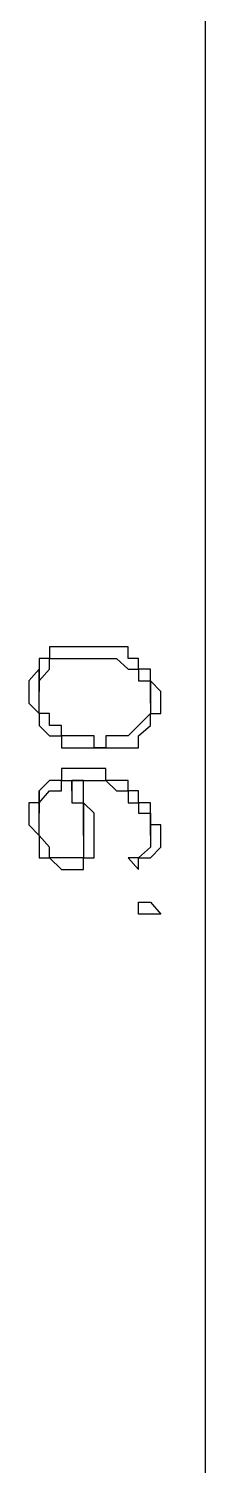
# Model space of a CAD drawing. Header units: millimetres. Extents: x -518.8 to -461.2, y 3.5 to 44.2.
# Drawn here: x -498.781 to -498.68, y 34.563 to 35.387 of the extents above; entities that cross this region are included whole.
import ezdxf

# ---------------------------------------------------------------- set-up
doc = ezdxf.new("R2010")
doc.units = ezdxf.units.MM
doc.header["$MEASUREMENT"] = 0
doc.layers.add('16', color=16, linetype='Continuous')
doc.layers.add('MYSOLIDS', color=7, linetype='Continuous')

msp = doc.modelspace()

# ---------------------------------------------------------------- linework, layer by layer
at = {"layer": '16'}
msp.add_lwpolyline([(-498.67972, 35.45183), (-498.67972, 34.44657)], dxfattribs=at)
at = {"layer": 'MYSOLIDS'}
for points in [[(-498.77521, 35.0195), (-498.77521, 35.00672), (-498.77521, 35.00672), (-498.77521, 35.01274), (-498.77521, 35.01274), (-498.76919, 35.0195), (-498.76919, 35.0195), (-498.76919, 35.02552), (-498.76919, 35.02552), (-498.76243, 35.02552), (-498.76243, 35.02552), (-498.75641, 35.02552), (-498.75641, 35.02552), (-498.74964, 35.02552), (-498.74964, 35.02552), (-498.74964, 35.02552), (-498.74363, 35.02552), (-498.74363, 35.02552), (-498.73686, 35.02552), (-498.73686, 35.02552), (-498.73686, 35.02552), (-498.73085, 35.02552), (-498.73085, 35.02552), (-498.72408, 35.0195), (-498.72408, 35.0195), (-498.72408, 35.0195), (-498.71807, 35.0195), (-498.71807, 35.01274), (-498.71807, 35.01274), (-498.7113, 35.01274), (-498.7113, 35.00672), (-498.7113, 35.00672), (-498.7113, 34.99996), (-498.7113, 35.01274), (-498.7113, 35.0195), (-498.71807, 35.0195), (-498.71807, 35.0195), (-498.71807, 35.02552), (-498.72408, 35.02552), (-498.72408, 35.02552), (-498.72408, 35.03229), (-498.73085, 35.03229), (-498.73085, 35.03229), (-498.73686, 35.03229), (-498.73686, 35.03229), (-498.74363, 35.03229), (-498.74363, 35.03229), (-498.74964, 35.03229), (-498.74964, 35.03229), (-498.75641, 35.03229), (-498.75641, 35.03229), (-498.76243, 35.03229), (-498.76243, 35.03229), (-498.76919, 35.03229), (-498.76919, 35.02552), (-498.76919, 35.02552), (-498.76919, 35.02552), (-498.77521, 35.02552), (-498.77521, 35.0195), (-498.77521, 35.0195)], [(-498.78122, 35.00672), (-498.78122, 35.00672), (-498.78122, 34.99996), (-498.78122, 34.99996), (-498.77521, 34.99394), (-498.77521, 34.99394), (-498.77521, 34.98717), (-498.77521, 34.98717), (-498.76919, 34.98116), (-498.76919, 34.98116), (-498.76919, 34.98116), (-498.76243, 34.98116), (-498.76243, 34.97439), (-498.75641, 34.97439), (-498.75641, 34.97439), (-498.75641, 34.97439), (-498.74964, 34.97439), (-498.74964, 34.97439), (-498.74363, 34.97439), (-498.74363, 34.97439), (-498.73686, 34.97439), (-498.73686, 34.97439), (-498.73085, 34.97439), (-498.73085, 34.97439), (-498.72408, 34.97439), (-498.72408, 34.97439), (-498.71807, 34.97439), (-498.71807, 34.98116), (-498.71807, 34.98116), (-498.71807, 34.98116), (-498.7113, 34.98717), (-498.7113, 34.98717), (-498.7113, 34.99394), (-498.7113, 34.99394), (-498.70528, 34.99394), (-498.70528, 34.99996), (-498.70528, 34.99996), (-498.70528, 35.00672), (-498.70528, 35.00672), (-498.7113, 35.01274), (-498.7113, 35.01274), (-498.7113, 35.01274), (-498.7113, 34.99996), (-498.7113, 34.99996), (-498.7113, 34.99996), (-498.7113, 34.99394), (-498.7113, 34.99394), (-498.71807, 34.98717), (-498.71807, 34.98717), (-498.71807, 34.98717), (-498.72408, 34.98116), (-498.72408, 34.98116), (-498.73085, 34.98116), (-498.73085, 34.98116), (-498.73686, 34.98116), (-498.73686, 34.97439), (-498.74363, 34.97439), (-498.74363, 34.97439), (-498.74363, 34.98116), (-498.74964, 34.98116), (-498.74964, 34.98116), (-498.75641, 34.98116), (-498.75641, 34.98116), (-498.76243, 34.98116), (-498.76243, 34.98116), (-498.76243, 34.98717), (-498.76919, 34.98717), (-498.76919, 34.98717), (-498.76919, 34.99394), (-498.76919, 34.99394), (-498.77521, 34.99394), (-498.77521, 34.99996), (-498.77521, 34.99996), (-498.77521, 35.00672), (-498.77521, 35.0195), (-498.77521, 35.0195), (-498.77521, 35.0195), (-498.78122, 35.01274), (-498.78122, 35.01274), (-498.78122, 35.00672), (-498.78122, 35.00672)], [(-498.77521, 34.94958), (-498.77521, 34.9368), (-498.77521, 34.9368), (-498.77521, 34.9368), (-498.77521, 34.94281), (-498.77521, 34.94281), (-498.76919, 34.94958), (-498.76919, 34.94958), (-498.76919, 34.94958), (-498.76243, 34.94958), (-498.76243, 34.95559), (-498.75641, 34.95559), (-498.75641, 34.95559), (-498.75641, 34.94958), (-498.75641, 34.94958), (-498.75641, 34.95559), (-498.74964, 34.95559), (-498.74964, 34.95559), (-498.74964, 34.95559), (-498.74363, 34.95559), (-498.74363, 34.95559), (-498.73686, 34.95559), (-498.73686, 34.95559), (-498.73085, 34.94958), (-498.73085, 34.94958), (-498.72408, 34.94958), (-498.72408, 34.94958), (-498.72408, 34.94281), (-498.71807, 34.94281), (-498.71807, 34.9368), (-498.71807, 34.9368), (-498.7113, 34.9368), (-498.7113, 34.93003), (-498.7113, 34.93003), (-498.7113, 34.92402), (-498.7113, 34.92402), (-498.7113, 34.9368), (-498.7113, 34.94281), (-498.7113, 34.94281), (-498.71807, 34.94281), (-498.71807, 34.94958), (-498.71807, 34.94958), (-498.72408, 34.94958), (-498.72408, 34.95559), (-498.73085, 34.95559), (-498.73085, 34.95559), (-498.73085, 34.95559), (-498.73686, 34.95559), (-498.73686, 34.96236), (-498.73686, 34.96236), (-498.74363, 34.96236), (-498.74363, 34.96236), (-498.74964, 34.96236), (-498.74964, 34.96236), (-498.75641, 34.96236), (-498.75641, 34.96236), (-498.76243, 34.96236), (-498.76243, 34.95559), (-498.76919, 34.95559), (-498.76919, 34.95559), (-498.76919, 34.95559), (-498.77521, 34.94958), (-498.77521, 34.94958), (-498.77521, 34.94958)], [(-498.78122, 34.9368), (-498.78122, 34.9368), (-498.78122, 34.93003), (-498.78122, 34.93003), (-498.77521, 34.92402), (-498.77521, 34.92402), (-498.77521, 34.91725), (-498.77521, 34.91725), (-498.77521, 34.91123), (-498.76919, 34.91123), (-498.76919, 34.91123), (-498.76919, 34.91123), (-498.76243, 34.90447), (-498.76243, 34.90447), (-498.76243, 34.90447), (-498.75641, 34.90447), (-498.75641, 34.90447), (-498.74964, 34.90447), (-498.74964, 34.90447), (-498.74964, 34.91123), (-498.74964, 34.91123), (-498.74363, 34.91123), (-498.74363, 34.91725), (-498.74363, 34.91725), (-498.74363, 34.92402), (-498.74363, 34.92402), (-498.74363, 34.93003), (-498.74363, 34.93003), (-498.74363, 34.9368), (-498.74363, 34.9368), (-498.74964, 34.94281), (-498.74964, 34.94281), (-498.74964, 34.94281), (-498.74964, 34.92402), (-498.74964, 34.92402), (-498.74964, 34.91725), (-498.74964, 34.91725), (-498.74964, 34.91123), (-498.74964, 34.91123), (-498.75641, 34.91123), (-498.75641, 34.91123), (-498.75641, 34.91123), (-498.76243, 34.91123), (-498.76243, 34.91123), (-498.76919, 34.91123), (-498.76919, 34.91725), (-498.76919, 34.91725), (-498.76919, 34.91725), (-498.77521, 34.92402), (-498.77521, 34.92402), (-498.77521, 34.93003), (-498.77521, 34.93003), (-498.77521, 34.9368), (-498.77521, 34.94958), (-498.77521, 34.94958), (-498.77521, 34.94281), (-498.78122, 34.94281), (-498.78122, 34.9368), (-498.78122, 34.9368), (-498.78122, 34.9368)], [(-498.75641, 34.94958), (-498.75641, 34.94281), (-498.74964, 34.94281), (-498.74964, 34.9368), (-498.74964, 34.9368), (-498.74964, 34.93003), (-498.74964, 34.93003), (-498.74964, 34.92402), (-498.74964, 34.92402), (-498.74964, 34.94281), (-498.74964, 34.94958), (-498.74964, 34.94958), (-498.74964, 34.95559), (-498.75641, 34.95559), (-498.75641, 34.94958), (-498.75641, 34.94958)], [(-498.72408, 34.91123), (-498.72408, 34.91123), (-498.71807, 34.90447), (-498.71807, 34.91123), (-498.71807, 34.91123), (-498.7113, 34.91123), (-498.7113, 34.91123), (-498.7113, 34.91123), (-498.70528, 34.91725), (-498.70528, 34.91725), (-498.70528, 34.92402), (-498.70528, 34.92402), (-498.70528, 34.92402), (-498.70528, 34.93003), (-498.7113, 34.93003), (-498.7113, 34.9368), (-498.7113, 34.9368), (-498.7113, 34.92402), (-498.7113, 34.92402), (-498.7113, 34.91725), (-498.7113, 34.91725), (-498.7113, 34.91725), (-498.71807, 34.91123), (-498.71807, 34.91123), (-498.71807, 34.91123), (-498.72408, 34.91123), (-498.72408, 34.91123), (-498.72408, 34.91123)], [(-498.70528, 34.8789), (-498.7113, 34.8789), (-498.7113, 34.8789), (-498.7113, 34.8789), (-498.7113, 34.8789), (-498.71807, 34.8789), (-498.71807, 34.8789), (-498.71807, 34.8789), (-498.71807, 34.8789), (-498.71807, 34.88567), (-498.71807, 34.88567), (-498.7113, 34.88567), (-498.7113, 34.88567), (-498.7113, 34.88567), (-498.7113, 34.88567), (-498.70528, 34.8789), (-498.70528, 34.8789), (-498.70528, 34.8789), (-498.70528, 34.8789), (-498.70528, 34.8789)]]:
    msp.add_lwpolyline(points, dxfattribs=at)

doc.saveas('drawing.dxf')
